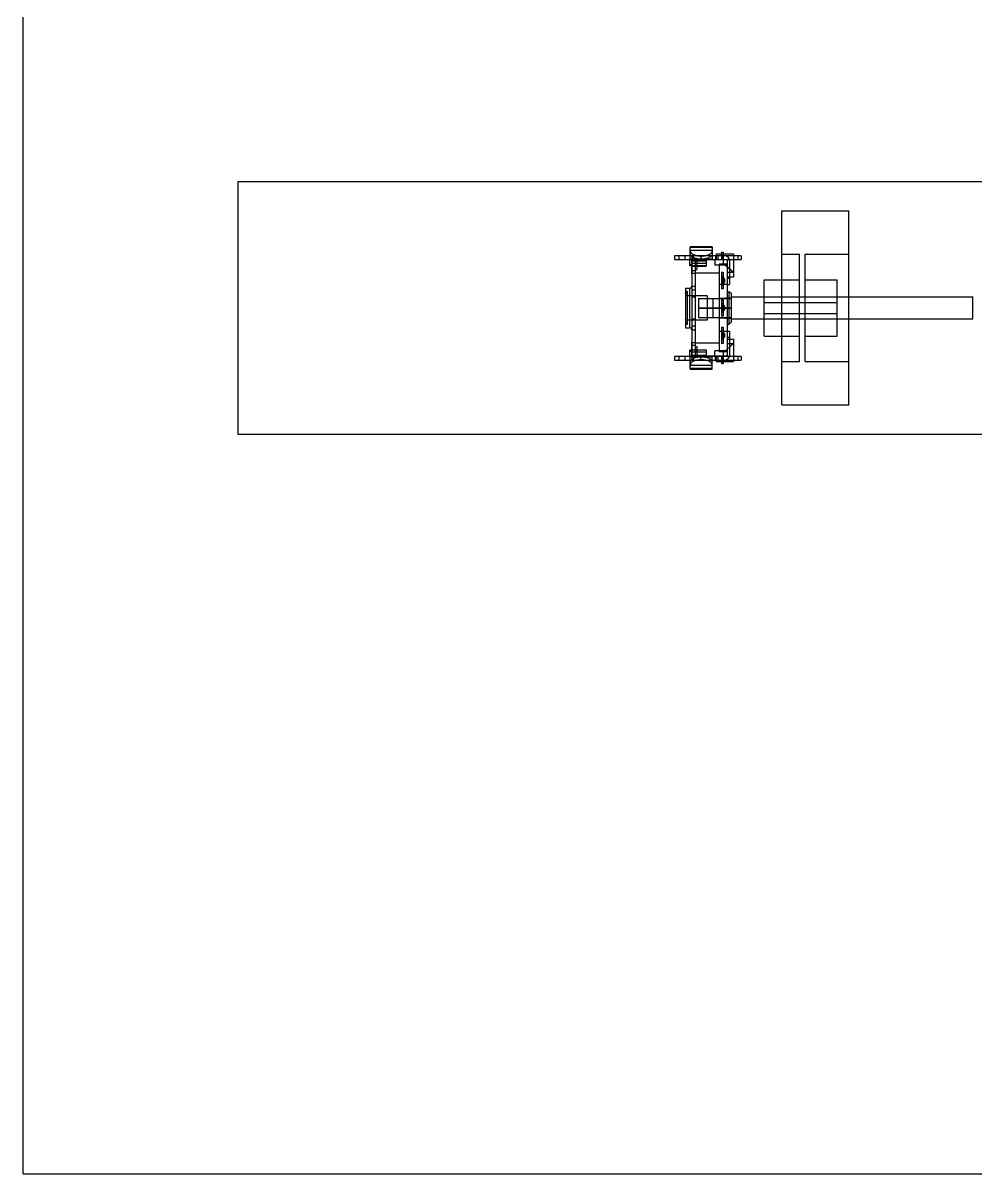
# Model space of a CAD drawing. Header units: inches. Extents: x 0 to 11.7, y 0 to 8.3.
# Drawn here: x 0 to 3.421, y 0 to 4.134 of the extents above; entities that cross this region are included whole.
import ezdxf

# ---------------------------------------------------------------- set-up
doc = ezdxf.new("R2010")
doc.units = ezdxf.units.IN
doc.header["$LTSCALE"] = 0.64311
doc.header["$MEASUREMENT"] = 0
doc.layers.get('0').update_dxf_attribs({"linetype": 'CONTINUOUS'})
doc.layers.add('02___PRT_ALL_AXES', color=7, linetype='CONTINUOUS')
doc.layers.add('INTFCLR_14433', color=7, linetype='CONTINUOUS')

msp = doc.modelspace()

# ---------------------------------------------------------------- linework, layer by layer
at = {"color": 7, "linetype": 'CONTINUOUS'}
for p, q in [((0, 0), (0, 8.2677)), ((0.7712, 3.5633), (0.7712, 2.6577)), ((3.9208, 3.5633), (0.7712, 3.5633)), ((2.724, 2.7621), (2.724, 3.4589)), ((2.724, 3.4589), (2.9641, 3.4589)), ((2.9641, 2.7621), (2.9641, 3.4589)), ((2.724, 3.3034), (2.7869, 3.3034)), ((2.7869, 2.9176), (2.7869, 3.3034)), ((2.8082, 3.3034), (2.9641, 3.3034)), ((2.8082, 2.9176), (2.8082, 3.3034)), ((2.661, 3.0093), (2.661, 3.2117)), ((2.661, 3.2117), (2.7869, 3.2117)), ((2.8082, 3.2117), (2.9224, 3.2117)), ((2.9224, 3.0093), (2.9224, 3.2117)), ((2.661, 3.1302), (2.9224, 3.1302)), ((2.661, 3.0908), (2.9224, 3.0908)), ((2.661, 3.0093), (2.7869, 3.0093)), ((2.8082, 3.0093), (2.9224, 3.0093)), ((2.724, 2.9176), (2.7869, 2.9176)), ((2.8082, 2.9176), (2.9641, 2.9176)), ((2.724, 2.7621), (2.9641, 2.7621)), ((0.7712, 2.6577), (3.9208, 2.6577)), ((0, 0), (11.6929, 0))]:
    msp.add_line(p, q, dxfattribs=at)
at = {"layer": '02___PRT_ALL_AXES', "color": 7, "linetype": 'CONTINUOUS'}
for p, q in [((2.4247, 3.1448), (2.4247, 3.0762)), ((2.4247, 3.1448), (2.5429, 3.1448)), ((2.4247, 3.1444), (2.5429, 3.1444)), ((2.5429, 3.0711), (2.5429, 3.1499)), ((2.5429, 3.1499), (3.409, 3.1499)), ((3.409, 3.0711), (3.409, 3.1499)), ((2.4247, 3.1108), (2.5429, 3.1108)), ((2.4247, 3.1102), (2.5429, 3.1102)), ((2.4247, 3.0766), (2.5429, 3.0766)), ((2.4247, 3.0762), (2.5429, 3.0762)), ((2.5429, 3.0711), (3.409, 3.0711))]:
    msp.add_line(p, q, dxfattribs=at)
at = {"layer": 'INTFCLR_14433', "color": 6, "linetype": 'CONTINUOUS'}
for p, q in [((2.3952, 3.2849), (2.3952, 3.3299)), ((2.474, 3.3299), (2.3952, 3.3299)), ((2.474, 3.3292), (2.3952, 3.3292)), ((2.3952, 3.3283), (2.474, 3.3283)), ((2.474, 3.3173), (2.3952, 3.3173)), ((2.474, 3.3299), (2.474, 3.2849)), ((2.5074, 3.3103), (2.5074, 3.2837)), ((2.5074, 3.3103), (2.5129, 3.3103)), ((2.5129, 3.3103), (2.5129, 3.2719)), ((2.3381, 3.2975), (2.3381, 3.2849)), ((2.5783, 3.2975), (2.3381, 3.2975)), ((2.3381, 3.2849), (2.5783, 3.2849)), ((2.3539, 3.2975), (2.3539, 3.2849)), ((2.3755, 3.2975), (2.3755, 3.2849)), ((2.3932, 3.2621), (2.3932, 3.2837)), ((2.5271, 3.2837), (2.3932, 3.2837)), ((2.4011, 3.27), (2.3932, 3.2621)), ((2.474, 3.2856), (2.3952, 3.2856)), ((2.4003, 3.2849), (2.4003, 2.9361)), ((2.4003, 3.2798), (2.4523, 3.2798)), ((2.4011, 3.27), (2.4011, 3.2837)), ((2.4523, 3.27), (2.4011, 3.27)), ((2.4129, 3.2849), (2.4129, 2.9361)), ((2.4188, 3.2837), (2.4188, 3.2491)), ((2.4326, 3.2975), (2.4326, 3.2837)), ((2.4523, 3.2837), (2.4523, 3.2611)), ((2.4838, 3.2849), (2.4838, 3.264)), ((2.4858, 3.2975), (2.4858, 3.2837)), ((2.4858, 3.2849), (2.5074, 3.2849)), ((2.4877, 3.3034), (2.4877, 3.2837)), ((2.5507, 3.3034), (2.4877, 3.3034)), ((2.4936, 3.2975), (2.4936, 3.2849)), ((2.4995, 3.268), (2.4995, 2.953)), ((2.5271, 3.268), (2.4995, 3.268)), ((2.5114, 3.2975), (2.5114, 3.2837)), ((2.5133, 3.2719), (2.5129, 3.2719)), ((2.5133, 3.3034), (2.5133, 3.2719)), ((2.5133, 3.2719), (2.5507, 3.2385)), ((2.5271, 3.2837), (2.5271, 2.9373)), ((2.5356, 3.281), (2.5356, 3.1946)), ((2.5507, 3.3034), (2.5507, 3.2227)), ((2.5675, 3.2849), (2.5675, 3.2975)), ((2.5783, 3.2975), (2.5783, 3.2849)), ((2.4523, 3.2621), (2.3932, 3.2621)), ((2.3992, 3.2593), (2.4003, 3.2596)), ((2.3992, 3.2593), (2.3992, 3.2334)), ((2.3992, 3.2334), (2.4003, 3.233)), ((2.4003, 3.2611), (2.4523, 3.2611)), ((2.4003, 3.2444), (2.4129, 3.2444)), ((2.4003, 3.2359), (2.4129, 3.2359)), ((2.4129, 3.264), (2.4188, 3.264)), ((2.4129, 3.2491), (2.4188, 3.2491)), ((2.4129, 3.2372), (2.4995, 3.2372)), ((2.5271, 3.264), (2.4838, 3.264)), ((2.5074, 3.2385), (2.5074, 3.1794)), ((2.5074, 3.2385), (2.5133, 3.2385)), ((2.5074, 3.2247), (2.5133, 3.2247)), ((2.5133, 3.2385), (2.5133, 3.1794)), ((2.5271, 3.2385), (2.5507, 3.2385)), ((2.4003, 3.1892), (2.4129, 3.1892)), ((2.4995, 3.1955), (2.5271, 3.1955)), ((2.5133, 3.2173), (2.5074, 3.2173)), ((2.5074, 3.2006), (2.5133, 3.2006)), ((2.5133, 3.1932), (2.5074, 3.1932)), ((2.5271, 3.2227), (2.5507, 3.2227)), ((2.5356, 3.2162), (2.5271, 3.2162)), ((2.5271, 3.1946), (2.5356, 3.1946)), ((2.3775, 3.1814), (2.3775, 3.0396)), ((2.3775, 3.1814), (2.3925, 3.1814)), ((2.3854, 3.1696), (2.3775, 3.1696)), ((2.3775, 3.1613), (2.3854, 3.1692)), ((2.4562, 3.1538), (2.3775, 3.1538)), ((2.3854, 3.0514), (2.3854, 3.1696)), ((2.3925, 3.1814), (2.3925, 3.0396)), ((2.4129, 3.1745), (2.4003, 3.1745)), ((2.4003, 3.1544), (2.4129, 3.1544)), ((2.4003, 3.1499), (2.4129, 3.1499)), ((2.4562, 3.1538), (2.4562, 3.0672)), ((2.4562, 3.1446), (2.4759, 3.1446)), ((2.4759, 3.1446), (2.5429, 3.1481)), ((2.4759, 3.1446), (2.4759, 3.0764)), ((2.5133, 3.1794), (2.5074, 3.1794)), ((2.5271, 3.1688), (2.535, 3.1688)), ((2.535, 3.0522), (2.535, 3.1688)), ((2.5429, 3.1609), (2.535, 3.1688)), ((2.5429, 3.0601), (2.5429, 3.1609)), ((2.4562, 3.1105), (2.5429, 3.1105)), ((2.5074, 3.14), (2.5074, 3.081)), ((2.5074, 3.14), (2.5133, 3.14)), ((2.5074, 3.1262), (2.5133, 3.1262)), ((2.5133, 3.1189), (2.5074, 3.1189)), ((2.5074, 3.1021), (2.5133, 3.1021)), ((2.5133, 3.14), (2.5133, 3.081)), ((2.4562, 3.0672), (2.3775, 3.0672)), ((2.3775, 3.0597), (2.3854, 3.0518)), ((2.4003, 3.0711), (2.4129, 3.0711)), ((2.4129, 3.0666), (2.4003, 3.0666)), ((2.4562, 3.0764), (2.4759, 3.0764)), ((2.4759, 3.0764), (2.5429, 3.0729)), ((2.5133, 3.0948), (2.5074, 3.0948)), ((2.5133, 3.081), (2.5074, 3.081)), ((2.5429, 3.0601), (2.535, 3.0522)), ((2.3854, 3.0514), (2.3775, 3.0514)), ((2.3775, 3.0396), (2.3925, 3.0396)), ((2.4003, 3.0465), (2.4129, 3.0465)), ((2.4003, 3.0318), (2.4129, 3.0318)), ((2.5271, 3.0255), (2.4995, 3.0255)), ((2.5074, 3.0416), (2.5074, 2.9825)), ((2.5074, 3.0416), (2.5133, 3.0416)), ((2.5074, 3.0278), (2.5133, 3.0278)), ((2.5133, 3.0204), (2.5074, 3.0204)), ((2.5133, 3.0416), (2.5133, 2.9825)), ((2.5271, 3.0522), (2.535, 3.0522)), ((2.5271, 3.0265), (2.5356, 3.0265)), ((2.5356, 3.0265), (2.5356, 2.94)), ((2.3992, 2.9877), (2.4003, 2.988)), ((2.3992, 2.9877), (2.3992, 2.9617)), ((2.4129, 2.9851), (2.4003, 2.9851)), ((2.4003, 2.9766), (2.4129, 2.9766)), ((2.4995, 2.9838), (2.4129, 2.9838)), ((2.5074, 3.0037), (2.5133, 3.0037)), ((2.5133, 2.9963), (2.5074, 2.9963)), ((2.5133, 2.9825), (2.5074, 2.9825)), ((2.5507, 2.9825), (2.5133, 2.9491)), ((2.5356, 3.0048), (2.5271, 3.0048)), ((2.5271, 2.9983), (2.5507, 2.9983)), ((2.5271, 2.9825), (2.5507, 2.9825)), ((2.5507, 2.9983), (2.5507, 2.9176)), ((2.3381, 2.9361), (2.3381, 2.9235)), ((2.5783, 2.9361), (2.3381, 2.9361)), ((2.3539, 2.9361), (2.3539, 2.9235)), ((2.3755, 2.9361), (2.3755, 2.9235)), ((2.3932, 2.9373), (2.3932, 2.9589)), ((2.4523, 2.9589), (2.3932, 2.9589)), ((2.3932, 2.9589), (2.4011, 2.9511)), ((2.5271, 2.9373), (2.3932, 2.9373)), ((2.3952, 2.8911), (2.3952, 2.9361)), ((2.3952, 2.9354), (2.474, 2.9354)), ((2.3992, 2.9617), (2.4003, 2.9614)), ((2.4003, 2.9599), (2.4523, 2.9599)), ((2.4003, 2.9412), (2.4523, 2.9412)), ((2.4011, 2.9373), (2.4011, 2.9511)), ((2.4523, 2.9511), (2.4011, 2.9511)), ((2.4129, 2.9719), (2.4188, 2.9719)), ((2.4129, 2.957), (2.4188, 2.957)), ((2.413, 2.9361), (2.413, 2.9373)), ((2.4188, 2.9719), (2.4188, 2.9373)), ((2.4326, 2.9235), (2.4326, 2.9373)), ((2.4523, 2.9599), (2.4523, 2.9373)), ((2.474, 2.8911), (2.474, 2.9361)), ((2.5271, 2.957), (2.4838, 2.957)), ((2.4838, 2.9361), (2.4838, 2.957)), ((2.4858, 2.9235), (2.4858, 2.9373)), ((2.4877, 2.9373), (2.4877, 2.9176)), ((2.4936, 2.9361), (2.4936, 2.9235)), ((2.5271, 2.953), (2.4995, 2.953)), ((2.5074, 2.9373), (2.5074, 2.9107)), ((2.5114, 2.9235), (2.5114, 2.9373)), ((2.5133, 2.9491), (2.5129, 2.9491)), ((2.5129, 2.9491), (2.5129, 2.9107)), ((2.5133, 2.9491), (2.5133, 2.9176)), ((2.5675, 2.9235), (2.5675, 2.9361)), ((2.5783, 2.9361), (2.5783, 2.9235)), ((2.3381, 2.9235), (2.5783, 2.9235)), ((2.3952, 2.9235), (2.474, 2.9235)), ((2.474, 2.9037), (2.3952, 2.9037)), ((2.4877, 2.9176), (2.5507, 2.9176)), ((2.5074, 2.9107), (2.5129, 2.9107)), ((2.474, 2.8927), (2.3952, 2.8927)), ((2.3952, 2.8918), (2.474, 2.8918)), ((2.3952, 2.8911), (2.474, 2.8911))]:
    msp.add_line(p, q, dxfattribs=at)
for centre, radius, start, end in [((2.413, 3.2849), 0.0126, 90, 180), ((2.5191, 3.281), 0.0165, 0, 90), ((2.3925, 3.1892), 0.00787, 270, 360), ((2.5045, 3.2089), 0.00886, 289.4712, 70.5288), ((2.5045, 3.2089), 0.0148, 306.8699, 53.1301), ((2.5045, 3.1105), 0.00886, 289.4712, 70.5288), ((2.5045, 3.1105), 0.0148, 306.8699, 53.1301), ((2.3925, 3.0318), 0.00787, 0, 90), ((2.5045, 3.0121), 0.00886, 289.4712, 70.5288), ((2.5045, 3.0121), 0.0148, 306.8699, 53.1301), ((2.413, 2.9361), 0.0126, 180, 270), ((2.5191, 2.94), 0.0165, 270, 360)]:
    msp.add_arc(centre, radius, start, end, dxfattribs=at)
for points, knots in [([(2.3952, 3.3156), (2.3952, 3.3141), (2.396, 3.311), (2.3992, 3.307), (2.404, 3.3035), (2.4102, 3.3006), (2.4176, 3.2984), (2.4259, 3.2971), (2.4316, 3.2968), (2.4346, 3.2968)], [0, 0, 0, 0, 0.09182, 0.196633, 0.321602, 0.467929, 0.633128, 0.812505, 1, 1, 1, 1]), ([(2.4346, 3.2968), (2.4375, 3.2968), (2.4433, 3.2971), (2.4515, 3.2984), (2.4589, 3.3006), (2.4652, 3.3035), (2.47, 3.307), (2.4732, 3.311), (2.474, 3.3141), (2.474, 3.3156)], [0, 0, 0, 0, 0.187495, 0.366872, 0.532071, 0.678398, 0.803367, 0.90818, 1, 1, 1, 1]), ([(2.4346, 3.2857), (2.4316, 3.2857), (2.4259, 3.286), (2.4176, 3.2874), (2.4102, 3.2895), (2.404, 3.2924), (2.3992, 3.2959), (2.396, 3.2999), (2.3952, 3.303), (2.3952, 3.3045)], [0, 0, 0, 0, 0.187495, 0.366872, 0.532071, 0.678398, 0.803367, 0.90818, 1, 1, 1, 1]), ([(2.474, 3.3045), (2.474, 3.303), (2.4732, 3.2999), (2.47, 3.2959), (2.4652, 3.2924), (2.4589, 3.2895), (2.4515, 3.2874), (2.4433, 3.286), (2.4375, 3.2857), (2.4346, 3.2857)], [0, 0, 0, 0, 0.09182, 0.196633, 0.321602, 0.467929, 0.633128, 0.812505, 1, 1, 1, 1]), ([(2.3952, 2.9165), (2.3952, 2.918), (2.396, 2.9211), (2.3992, 2.9251), (2.404, 2.9286), (2.4102, 2.9315), (2.4176, 2.9336), (2.4259, 2.935), (2.4316, 2.9353), (2.4346, 2.9353)], [0, 0, 0, 0, 0.09182, 0.196633, 0.321602, 0.467929, 0.633128, 0.812505, 1, 1, 1, 1]), ([(2.4346, 2.9353), (2.4375, 2.9353), (2.4433, 2.935), (2.4515, 2.9336), (2.4589, 2.9315), (2.4652, 2.9286), (2.47, 2.9251), (2.4732, 2.9211), (2.474, 2.918), (2.474, 2.9165)], [0, 0, 0, 0, 0.187495, 0.366872, 0.532071, 0.678398, 0.803367, 0.90818, 1, 1, 1, 1]), ([(2.4346, 2.9242), (2.4316, 2.9242), (2.4259, 2.9239), (2.4176, 2.9226), (2.4102, 2.9204), (2.404, 2.9175), (2.3992, 2.914), (2.396, 2.91), (2.3952, 2.9069), (2.3952, 2.9054)], [0, 0, 0, 0, 0.187495, 0.366872, 0.532071, 0.678398, 0.803367, 0.90818, 1, 1, 1, 1]), ([(2.474, 2.9054), (2.474, 2.9069), (2.4732, 2.91), (2.47, 2.914), (2.4652, 2.9175), (2.4589, 2.9204), (2.4515, 2.9226), (2.4433, 2.9239), (2.4375, 2.9242), (2.4346, 2.9242)], [0, 0, 0, 0, 0.09182, 0.196633, 0.321602, 0.467929, 0.633128, 0.812505, 1, 1, 1, 1])]:
    msp.add_open_spline(points, degree=3, knots=knots, dxfattribs=at)

doc.saveas('drawing.dxf')
